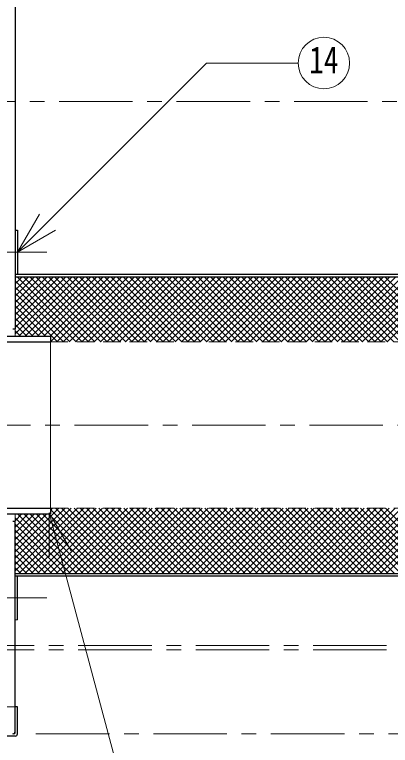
# Model space of a CAD drawing. Units: millimetres at full size, sheet at 1:10; details may follow other scales. Extents: x -2114 to 1936, y -1399 to 1411.
# Drawn here: x -459.3 to -203.3, y -936.5 to -439.5 of the extents above; entities that cross this region are included whole.
import ezdxf
from ezdxf.enums import TextEntityAlignment as Align

# ---------------------------------------------------------------- set-up
doc = ezdxf.new("R2010")
doc.units = ezdxf.units.MM
doc.header["$LTSCALE"] = 10
doc.linetypes.add('CHAIN1', pattern=[8, 5, -1, 1, -1])
doc.linetypes.add('DASHED1', pattern=[1.8, 1.2, -0.6])
doc.layers.add('0-0_ﾚｲﾔ1', color=4, linetype='Continuous', lineweight=9)
doc.styles.add('ＭＳ ゴシック', font='')
doc.styles.get('ＭＳ ゴシック').set_extended_font_data('MS Gothic')

msp = doc.modelspace()

# ---------------------------------------------------------------- linework, layer by layer
at = {"layer": '0-0_ﾚｲﾔ1', "color": 5, "lineweight": 25}
for p, q in [((-458.92, -324.04), (-458.92, -653.14)), ((-458.92, -616.14), (41.08, -616.14)), ((-458.92, -617.74), (39.48, -617.74)), ((-460.52, -653.14), (-458.92, -653.14)), ((-518.92, -658.14), (-434.92, -658.14)), ((-434.92, -658.14), (-434.92, -662.04)), ((-523.92, -662.04), (-434.92, -662.04)), ((-523.92, -775.24), (-434.92, -775.24)), ((-434.92, -775.24), (-434.92, -779.14)), ((-518.92, -779.14), (-434.92, -779.14)), ((-460.52, -784.14), (-458.92, -784.14)), ((-458.92, -927.84), (-458.92, -784.14)), ((-458.92, -819.54), (39.48, -819.54)), ((-458.92, -821.14), (41.08, -821.14)), ((-457.32, -851.14), (-457.32, -821.14)), ((-457.32, -910.24), (-458.92, -910.24)), ((-457.32, -928.64), (-457.32, -910.24)), ((-458.92, -930.24), (-1568.92, -930.24))]:
    msp.add_line(p, q, dxfattribs=at)
at = {"layer": '0-0_ﾚｲﾔ1', "color": 7, "lineweight": 18}
for p, q in [((-457.32, -601.14), (-328.6, -472.42)), ((-266.13, -472.42), (-328.6, -472.42)), ((-457.32, -601.14), (-442.32, -575.16)), ((-457.32, -601.14), (-431.34, -586.14)), ((-458.92, -653.14), (-458.92, -658.14)), ((-434.92, -662.04), (-434.92, -775.24)), ((-458.92, -779.14), (-458.92, -784.14)), ((-435.74, -778.31), (-382.93, -975.42)), ((-435.74, -778.31), (-435.74, -808.31)), ((-435.74, -778.31), (-420.74, -804.29)), ((-458.92, -851.14), (-457.32, -851.14))]:
    msp.add_line(p, q, dxfattribs=at)
at = {"layer": '0-0_ﾚｲﾔ1', "linetype": 'CHAIN1'}
for p, q in [((-508.92, -498.64), (396.08, -498.64)), ((-480.52, -601.14), (-437.32, -601.14)), ((-578.42, -718.64), (346.08, -718.64)), ((-480.52, -836.14), (-437.32, -836.14)), ((-495.92, -868.64), (446.08, -868.64)), ((-495.92, -871.64), (496.08, -871.64)), ((-444.72, -928.64), (546.08, -928.64))]:
    msp.add_line(p, q, dxfattribs=at)
at = {"layer": '0-0_ﾚｲﾔ1'}
for p, q in [((-458.92, -618.32), (-458.34, -617.74)), ((-458.92, -622.56), (-454.1, -617.74)), ((-458.92, -626.8), (-449.85, -617.74)), ((-458.92, -631.05), (-445.61, -617.74)), ((-458.92, -635.29), (-441.37, -617.74)), ((-458.92, -639.53), (-437.13, -617.74)), ((-458.92, -643.77), (-432.88, -617.74)), ((-458.92, -648.02), (-428.64, -617.74)), ((-458.92, -652.26), (-424.4, -617.74)), ((-458.92, -656.5), (-420.16, -617.74)), ((-458.92, -620.53), (-417.42, -662.04)), ((-457.48, -617.74), (-413.18, -662.04)), ((-456.31, -658.14), (-415.91, -617.74)), ((-453.23, -617.74), (-408.93, -662.04)), ((-452.07, -658.14), (-411.67, -617.74)), ((-448.99, -617.74), (-404.69, -662.04)), ((-447.83, -658.14), (-407.43, -617.74)), ((-444.75, -617.74), (-400.45, -662.04)), ((-443.59, -658.14), (-403.19, -617.74)), ((-440.5, -617.74), (-396.2, -662.04)), ((-439.34, -658.14), (-398.94, -617.74)), ((-436.26, -617.74), (-391.96, -662.04)), ((-435.1, -658.14), (-394.7, -617.74)), ((-434.76, -662.04), (-390.46, -617.74)), ((-432.02, -617.74), (-387.72, -662.04)), ((-430.51, -662.04), (-386.21, -617.74)), ((-427.78, -617.74), (-383.48, -662.04)), ((-426.27, -662.04), (-381.97, -617.74)), ((-423.53, -617.74), (-379.23, -662.04)), ((-422.03, -662.04), (-377.73, -617.74)), ((-419.29, -617.74), (-374.99, -662.04)), ((-417.79, -662.04), (-373.49, -617.74)), ((-415.05, -617.74), (-370.75, -662.04)), ((-413.54, -662.04), (-369.24, -617.74)), ((-410.81, -617.74), (-366.51, -662.04)), ((-409.3, -662.04), (-365, -617.74)), ((-406.56, -617.74), (-362.26, -662.04)), ((-405.06, -662.04), (-360.76, -617.74)), ((-402.32, -617.74), (-358.02, -662.04)), ((-400.82, -662.04), (-356.52, -617.74)), ((-398.08, -617.74), (-353.78, -662.04)), ((-396.57, -662.04), (-352.27, -617.74)), ((-393.84, -617.74), (-349.54, -662.04)), ((-392.33, -662.04), (-348.03, -617.74)), ((-389.59, -617.74), (-345.29, -662.04)), ((-388.09, -662.04), (-343.79, -617.74)), ((-385.35, -617.74), (-341.05, -662.04)), ((-383.85, -662.04), (-339.55, -617.74)), ((-381.11, -617.74), (-336.81, -662.04)), ((-379.6, -662.04), (-335.3, -617.74)), ((-376.86, -617.74), (-332.56, -662.04)), ((-375.36, -662.04), (-331.06, -617.74)), ((-372.62, -617.74), (-328.32, -662.04)), ((-371.12, -662.04), (-326.82, -617.74)), ((-368.38, -617.74), (-324.08, -662.04)), ((-366.87, -662.04), (-322.57, -617.74)), ((-364.14, -617.74), (-319.84, -662.04)), ((-362.63, -662.04), (-318.33, -617.74)), ((-359.89, -617.74), (-315.59, -662.04)), ((-358.39, -662.04), (-314.09, -617.74)), ((-355.65, -617.74), (-311.35, -662.04)), ((-354.15, -662.04), (-309.85, -617.74)), ((-351.41, -617.74), (-307.11, -662.04)), ((-349.9, -662.04), (-305.6, -617.74)), ((-347.17, -617.74), (-302.87, -662.04)), ((-345.66, -662.04), (-301.36, -617.74)), ((-342.92, -617.74), (-298.62, -662.04)), ((-341.42, -662.04), (-297.12, -617.74)), ((-338.68, -617.74), (-294.38, -662.04)), ((-337.18, -662.04), (-292.88, -617.74)), ((-334.44, -617.74), (-290.14, -662.04)), ((-332.93, -662.04), (-288.63, -617.74)), ((-330.2, -617.74), (-285.9, -662.04)), ((-328.69, -662.04), (-284.39, -617.74)), ((-325.95, -617.74), (-281.65, -662.04)), ((-324.45, -662.04), (-280.15, -617.74)), ((-321.71, -617.74), (-277.41, -662.04)), ((-320.21, -662.04), (-275.91, -617.74)), ((-317.47, -617.74), (-273.17, -662.04)), ((-315.96, -662.04), (-271.66, -617.74)), ((-313.23, -617.74), (-268.93, -662.04)), ((-311.72, -662.04), (-267.42, -617.74)), ((-308.98, -617.74), (-264.68, -662.04)), ((-307.48, -662.04), (-263.18, -617.74)), ((-304.74, -617.74), (-260.44, -662.04)), ((-303.24, -662.04), (-258.94, -617.74)), ((-300.5, -617.74), (-256.2, -662.04)), ((-298.99, -662.04), (-254.69, -617.74)), ((-296.25, -617.74), (-251.95, -662.04)), ((-294.75, -662.04), (-250.45, -617.74)), ((-292.01, -617.74), (-247.71, -662.04)), ((-290.51, -662.04), (-246.21, -617.74)), ((-287.77, -617.74), (-243.47, -662.04)), ((-286.26, -662.04), (-241.96, -617.74)), ((-283.53, -617.74), (-239.23, -662.04)), ((-282.02, -662.04), (-237.72, -617.74)), ((-279.28, -617.74), (-234.98, -662.04)), ((-277.78, -662.04), (-233.48, -617.74)), ((-275.04, -617.74), (-230.74, -662.04)), ((-273.54, -662.04), (-229.24, -617.74)), ((-270.8, -617.74), (-226.5, -662.04)), ((-269.29, -662.04), (-224.99, -617.74)), ((-266.56, -617.74), (-222.26, -662.04)), ((-265.05, -662.04), (-220.75, -617.74)), ((-262.31, -617.74), (-218.01, -662.04)), ((-260.81, -662.04), (-216.51, -617.74)), ((-258.07, -617.74), (-213.77, -662.04)), ((-256.57, -662.04), (-212.27, -617.74)), ((-253.83, -617.74), (-209.53, -662.04)), ((-252.32, -662.04), (-208.02, -617.74)), ((-249.59, -617.74), (-205.29, -662.04)), ((-248.08, -662.04), (-203.78, -617.74)), ((-245.34, -617.74), (-201.04, -662.04)), ((-243.84, -662.04), (-199.54, -617.74)), ((-241.1, -617.74), (-196.8, -662.04)), ((-239.6, -662.04), (-195.3, -617.74)), ((-236.86, -617.74), (-192.56, -662.04)), ((-235.35, -662.04), (-191.05, -617.74)), ((-232.62, -617.74), (-188.32, -662.04)), ((-231.11, -662.04), (-186.81, -617.74)), ((-228.37, -617.74), (-184.07, -662.04)), ((-226.87, -662.04), (-182.57, -617.74)), ((-224.13, -617.74), (-179.83, -662.04)), ((-222.63, -662.04), (-178.33, -617.74)), ((-219.89, -617.74), (-175.59, -662.04)), ((-218.38, -662.04), (-174.08, -617.74)), ((-215.64, -617.74), (-171.34, -662.04)), ((-214.14, -662.04), (-169.84, -617.74)), ((-211.4, -617.74), (-167.1, -662.04)), ((-209.9, -662.04), (-165.6, -617.74)), ((-207.16, -617.74), (-162.86, -662.04)), ((-205.65, -662.04), (-161.35, -617.74)), ((-458.92, -624.77), (-421.66, -662.04)), ((-458.92, -629.02), (-425.9, -662.04)), ((-458.92, -633.26), (-430.15, -662.04)), ((-458.92, -637.5), (-438.29, -658.14)), ((-458.92, -641.75), (-442.53, -658.14)), ((-458.92, -645.99), (-446.77, -658.14)), ((-458.92, -650.23), (-451.02, -658.14)), ((-458.92, -654.47), (-455.26, -658.14)), ((-434.92, -661.5), (-434.39, -662.04)), ((-458.92, -804.99), (-429.16, -775.24)), ((-458.92, -809.24), (-424.92, -775.24)), ((-458.92, -813.48), (-420.68, -775.24)), ((-458.92, -817.72), (-416.44, -775.24)), ((-456.49, -819.54), (-412.19, -775.24)), ((-452.25, -819.54), (-407.95, -775.24)), ((-448.01, -819.54), (-403.71, -775.24)), ((-443.76, -819.54), (-399.46, -775.24)), ((-439.52, -819.54), (-395.22, -775.24)), ((-435.28, -819.54), (-390.98, -775.24)), ((-434.92, -776.75), (-433.41, -775.24)), ((-431.5, -775.24), (-387.2, -819.54)), ((-431.04, -819.54), (-386.74, -775.24)), ((-427.25, -775.24), (-382.95, -819.54)), ((-426.79, -819.54), (-382.49, -775.24)), ((-423.01, -775.24), (-378.71, -819.54)), ((-422.55, -819.54), (-378.25, -775.24)), ((-418.77, -775.24), (-374.47, -819.54)), ((-418.31, -819.54), (-374.01, -775.24)), ((-414.53, -775.24), (-370.23, -819.54)), ((-414.07, -819.54), (-369.77, -775.24)), ((-410.28, -775.24), (-365.98, -819.54)), ((-409.82, -819.54), (-365.52, -775.24)), ((-406.04, -775.24), (-361.74, -819.54)), ((-405.58, -819.54), (-361.28, -775.24)), ((-401.8, -775.24), (-357.5, -819.54)), ((-401.34, -819.54), (-357.04, -775.24)), ((-397.56, -775.24), (-353.26, -819.54)), ((-397.1, -819.54), (-352.8, -775.24)), ((-393.31, -775.24), (-349.01, -819.54)), ((-392.85, -819.54), (-348.55, -775.24)), ((-389.07, -775.24), (-344.77, -819.54)), ((-388.61, -819.54), (-344.31, -775.24)), ((-384.83, -775.24), (-340.53, -819.54)), ((-384.37, -819.54), (-340.07, -775.24)), ((-380.59, -775.24), (-336.29, -819.54)), ((-380.13, -819.54), (-335.83, -775.24)), ((-376.34, -775.24), (-332.04, -819.54)), ((-375.88, -819.54), (-331.58, -775.24)), ((-372.1, -775.24), (-327.8, -819.54)), ((-371.64, -819.54), (-327.34, -775.24)), ((-367.86, -775.24), (-323.56, -819.54)), ((-367.4, -819.54), (-323.1, -775.24)), ((-363.61, -775.24), (-319.31, -819.54)), ((-363.15, -819.54), (-318.85, -775.24)), ((-359.37, -775.24), (-315.07, -819.54)), ((-358.91, -819.54), (-314.61, -775.24)), ((-355.13, -775.24), (-310.83, -819.54)), ((-354.67, -819.54), (-310.37, -775.24)), ((-350.89, -775.24), (-306.59, -819.54)), ((-350.43, -819.54), (-306.13, -775.24)), ((-346.64, -775.24), (-302.34, -819.54)), ((-346.18, -819.54), (-301.88, -775.24)), ((-342.4, -775.24), (-298.1, -819.54)), ((-341.94, -819.54), (-297.64, -775.24)), ((-338.16, -775.24), (-293.86, -819.54)), ((-337.7, -819.54), (-293.4, -775.24)), ((-333.92, -775.24), (-289.62, -819.54)), ((-333.46, -819.54), (-289.16, -775.24)), ((-329.67, -775.24), (-285.37, -819.54)), ((-329.21, -819.54), (-284.91, -775.24)), ((-325.43, -775.24), (-281.13, -819.54)), ((-324.97, -819.54), (-280.67, -775.24)), ((-321.19, -775.24), (-276.89, -819.54)), ((-320.73, -819.54), (-276.43, -775.24)), ((-316.95, -775.24), (-272.65, -819.54)), ((-316.49, -819.54), (-272.19, -775.24)), ((-312.7, -775.24), (-268.4, -819.54)), ((-312.24, -819.54), (-267.94, -775.24)), ((-308.46, -775.24), (-264.16, -819.54)), ((-308, -819.54), (-263.7, -775.24)), ((-304.22, -775.24), (-259.92, -819.54)), ((-303.76, -819.54), (-259.46, -775.24)), ((-299.98, -775.24), (-255.68, -819.54)), ((-299.51, -819.54), (-255.21, -775.24)), ((-295.73, -775.24), (-251.43, -819.54)), ((-295.27, -819.54), (-250.97, -775.24)), ((-291.49, -775.24), (-247.19, -819.54)), ((-291.03, -819.54), (-246.73, -775.24)), ((-287.25, -775.24), (-242.95, -819.54)), ((-286.79, -819.54), (-242.49, -775.24)), ((-283, -775.24), (-238.7, -819.54)), ((-282.54, -819.54), (-238.24, -775.24)), ((-278.76, -775.24), (-234.46, -819.54)), ((-278.3, -819.54), (-234, -775.24)), ((-274.52, -775.24), (-230.22, -819.54)), ((-274.06, -819.54), (-229.76, -775.24)), ((-270.28, -775.24), (-225.98, -819.54)), ((-269.82, -819.54), (-225.52, -775.24)), ((-266.03, -775.24), (-221.73, -819.54)), ((-265.57, -819.54), (-221.27, -775.24)), ((-261.79, -775.24), (-217.49, -819.54)), ((-261.33, -819.54), (-217.03, -775.24)), ((-257.55, -775.24), (-213.25, -819.54)), ((-257.09, -819.54), (-212.79, -775.24)), ((-253.31, -775.24), (-209.01, -819.54)), ((-252.85, -819.54), (-208.55, -775.24)), ((-249.06, -775.24), (-204.76, -819.54)), ((-248.6, -819.54), (-204.3, -775.24)), ((-244.82, -775.24), (-200.52, -819.54)), ((-244.36, -819.54), (-200.06, -775.24)), ((-240.58, -775.24), (-196.28, -819.54)), ((-240.12, -819.54), (-195.82, -775.24)), ((-236.34, -775.24), (-192.04, -819.54)), ((-235.88, -819.54), (-191.58, -775.24)), ((-232.09, -775.24), (-187.79, -819.54)), ((-231.63, -819.54), (-187.33, -775.24)), ((-227.85, -775.24), (-183.55, -819.54)), ((-227.39, -819.54), (-183.09, -775.24)), ((-223.61, -775.24), (-179.31, -819.54)), ((-223.15, -819.54), (-178.85, -775.24)), ((-219.36, -775.24), (-175.06, -819.54)), ((-218.9, -819.54), (-174.6, -775.24)), ((-215.12, -775.24), (-170.82, -819.54)), ((-214.66, -819.54), (-170.36, -775.24)), ((-210.88, -775.24), (-166.58, -819.54)), ((-210.42, -819.54), (-166.12, -775.24)), ((-206.64, -775.24), (-162.34, -819.54)), ((-206.18, -819.54), (-161.88, -775.24)), ((-458.92, -779.54), (-458.52, -779.14)), ((-458.92, -783.78), (-454.28, -779.14)), ((-458.92, -788.02), (-450.03, -779.14)), ((-458.92, -792.27), (-445.79, -779.14)), ((-458.92, -796.51), (-441.55, -779.14)), ((-458.92, -800.75), (-437.31, -779.14)), ((-457.3, -779.14), (-416.9, -819.54)), ((-453.05, -779.14), (-412.65, -819.54)), ((-448.81, -779.14), (-408.41, -819.54)), ((-444.57, -779.14), (-404.17, -819.54)), ((-440.32, -779.14), (-399.92, -819.54)), ((-436.08, -779.14), (-395.68, -819.54)), ((-434.92, -776.05), (-391.44, -819.54)), ((-458.92, -781.75), (-421.14, -819.54)), ((-458.92, -786), (-425.38, -819.54)), ((-458.92, -790.24), (-429.62, -819.54)), ((-458.92, -794.48), (-433.87, -819.54)), ((-458.92, -798.72), (-438.11, -819.54)), ((-458.92, -802.97), (-442.35, -819.54)), ((-458.92, -807.21), (-446.59, -819.54)), ((-458.92, -811.45), (-450.84, -819.54)), ((-458.92, -815.69), (-455.08, -819.54))]:
    msp.add_line(p, q, dxfattribs=at)
at = {"layer": '0-0_ﾚｲﾔ1', "linetype": 'DASHED1'}
for p, q in [((-434.92, -662.04), (91.08, -662.04)), ((-434.92, -775.24), (91.08, -775.24)), ((-458.92, -910.24), (-1568.92, -910.24))]:
    msp.add_line(p, q, dxfattribs=at)
at = {"layer": '0-0_ﾚｲﾔ1', "color": 5, "lineweight": 25}
msp.add_lwpolyline([(-458.92, -586.14), (-457.32, -586.14), (-457.32, -616.14)], dxfattribs=at)
at = {"layer": '0-0_ﾚｲﾔ1', "color": 7, "lineweight": 18}
msp.add_circle((-248.63, -472.42), 17.5, dxfattribs=at)
at = {"layer": '0-0_ﾚｲﾔ1', "color": 5, "lineweight": 25}
for centre, radius in [((-460.52, -927.04), 1.6), ((-459.72, -927.84), 0.8), ((-458.92, -928.64), 1.6)]:
    msp.add_arc(centre, radius, 270, 0, dxfattribs=at)

# ---------------------------------------------------------------- texts
at = {"layer": '0-0_ﾚｲﾔ1', "color": 7, "style": 'ＭＳ ゴシック', "width": 0.8}
msp.add_text('14', height=18.33, dxfattribs=at).set_placement((-258.63, -484.92), align=Align.BOTTOM_LEFT)

doc.saveas('drawing.dxf')
